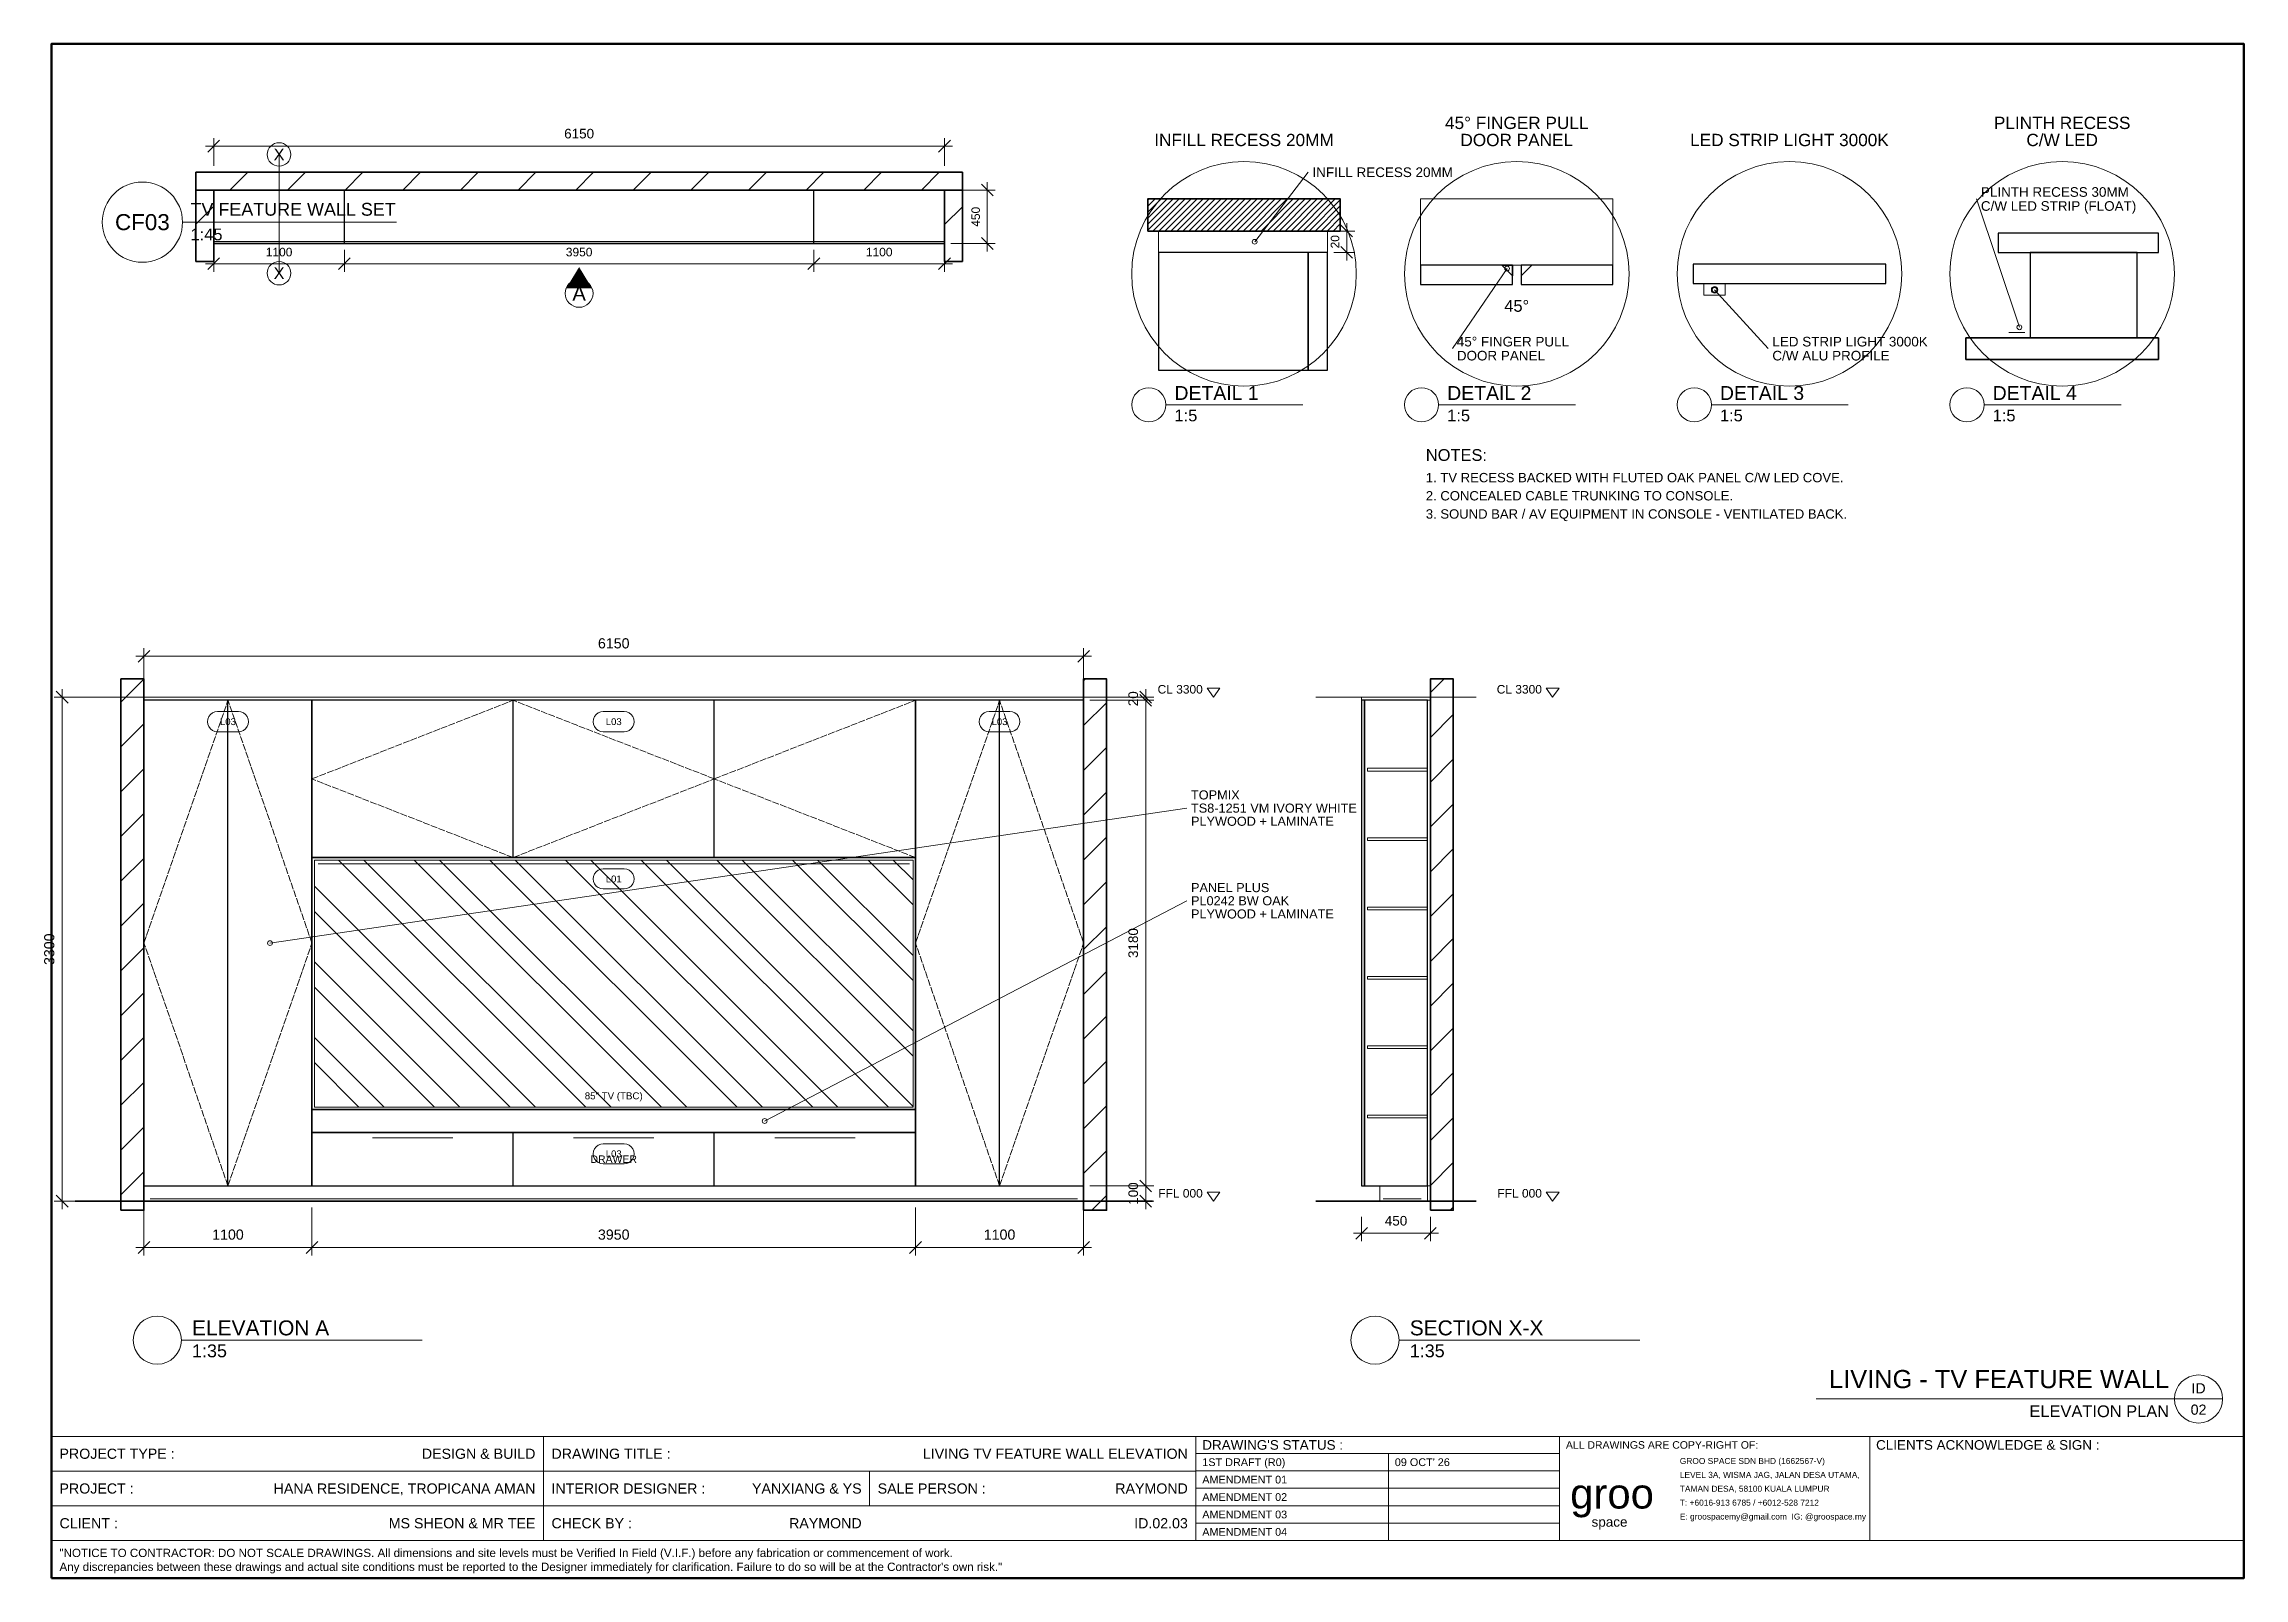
# Model space of a CAD drawing. Header units: millimetres. Extents: x 4 to 415, y 5 to 292.
import ezdxf
from ezdxf.enums import TextEntityAlignment as Align

# ---------------------------------------------------------------- set-up
doc = ezdxf.new("R2010")
doc.units = ezdxf.units.MM
doc.linetypes.add('DASHED', pattern=[1.524, 1.27, -0.254])
for name, color, linetype, lineweight in [('0-SHEET', 7, 'CONTINUOUS', 50), ('0-TITLE', 7, 'CONTINUOUS', 18), ('0-TITLE-TXT', 7, 'CONTINUOUS', 13), ('A-WALL', 250, 'CONTINUOUS', 35), ('I-CEIL', 7, 'CONTINUOUS', 18), ('I-DIM', 5, 'CONTINUOUS', 13), ('I-JOIN', 6, 'CONTINUOUS', 25), ('I-JOIN-ELEV', 7, 'CONTINUOUS', 25), ('I-JOIN-HATCH', 8, 'CONTINUOUS', 9), ('I-JOIN-HIDDEN', 6, 'DASHED', 13), ('I-JOIN-THIN', 7, 'CONTINUOUS', 13), ('I-LITE', 1, 'CONTINUOUS', 18), ('I-NOTE', 1, 'CONTINUOUS', 13), ('I-SYMB', 6, 'CONTINUOUS', 18), ('I-TAG', 5, 'CONTINUOUS', 13), ('I-TEXT', 7, 'CONTINUOUS', 13)]:
    doc.layers.add(name, color=color, linetype=linetype, lineweight=lineweight)
doc.styles.get("Standard").update_dxf_attribs({"font": 'arial.ttf'})

msp = doc.modelspace()

# ---------------------------------------------------------------- hatches: boundary and pattern name
at = {"layer": 'I-JOIN-HATCH'}
h = msp.add_hatch(dxfattribs=at)
h.set_pattern_fill('ANSI31', scale=2.4)
h.paths.add_polyline_path([(32, 264.67), (175.33, 264.67), (175.33, 268), (32, 268)])
h = msp.add_hatch(dxfattribs=at)
h.set_pattern_fill('ANSI31', scale=2.4)
h.paths.add_polyline_path([(32, 251.33), (35.33, 251.33), (35.33, 264.67), (32, 264.67)])
h = msp.add_hatch(dxfattribs=at)
h.set_pattern_fill('ANSI31', scale=2.4)
h.paths.add_polyline_path([(172, 251.33), (175.33, 251.33), (175.33, 264.67), (172, 264.67)])
h = msp.add_hatch(dxfattribs=at)
h.set_pattern_fill('ANSI31', scale=0.25)
h.paths.add_polyline_path([(210, 257), (246, 257), (246, 263), (210, 263)])
h = msp.add_hatch(dxfattribs=at)
h.set_pattern_fill('ANSI31', scale=1.8667)
h.paths.add_polyline_path([(18, 73.79), (22.29, 73.79), (22.29, 173.21), (18, 173.21)])
h = msp.add_hatch(dxfattribs=at)
h.set_pattern_fill('ANSI31', scale=1.8667)
h.paths.add_polyline_path([(198, 73.79), (202.29, 73.79), (202.29, 173.21), (198, 173.21)])
h = msp.add_hatch(dxfattribs=at)
h.set_pattern_fill('ANSI31', scale=1.8667)
h.paths.add_polyline_path([(262.86, 73.79), (267.14, 73.79), (267.14, 173.21), (262.86, 173.21)])
h = msp.add_hatch(dxfattribs=at)
h.set_pattern_fill('ANSI32', scale=1.05, angle=90)
h.paths.add_polyline_path([(54.17, 93.1), (166.11, 93.1), (166.11, 139.33), (54.17, 139.33)])
at = {"layer": 'I-SYMB'}
h = msp.add_hatch(color=6, dxfattribs=at)
h.dxf.hatch_style = 1
h.paths.add_polyline_path([(103.67, 250.27), (101.24, 246.28), (106.09, 246.28)])

# ---------------------------------------------------------------- linework, layer by layer
at = {"layer": '0-SHEET'}
msp.add_lwpolyline([(5, 5), (415, 5), (415, 292), (5, 292)], close=True, dxfattribs=at)
at = {"layer": '0-TITLE'}
for p, q in [((5, 31.5), (415, 31.5)), ((97, 12), (97, 31.5)), ((219, 12), (219, 31.5)), ((287, 12), (287, 31.5)), ((345, 12), (345, 31.5)), ((5, 25), (219, 25)), ((158, 18.5), (158, 25)), ((219, 28.3), (287, 28.3)), ((219, 25.04), (287, 25.04)), ((255, 12), (255, 28.3)), ((219, 21.78), (287, 21.78)), ((5, 18.5), (219, 18.5)), ((219, 18.52), (287, 18.52)), ((219, 15.26), (287, 15.26)), ((5, 12), (415, 12))]:
    msp.add_line(p, q, dxfattribs=at)
at = {"layer": 'A-WALL'}
for p, q in [((9.43, 75.5), (210.86, 75.5)), ((241.43, 75.5), (271.43, 75.5))]:
    msp.add_line(p, q, dxfattribs=at)
for points in [[(32, 264.67), (175.33, 264.67), (175.33, 268), (32, 268)], [(32, 251.33), (35.33, 251.33), (35.33, 264.67), (32, 264.67)], [(172, 251.33), (175.33, 251.33), (175.33, 264.67), (172, 264.67)], [(210, 257), (246, 257), (246, 263), (210, 263)], [(363, 233), (399, 233), (399, 237), (363, 237)], [(18, 73.79), (22.29, 73.79), (22.29, 173.21), (18, 173.21)], [(198, 73.79), (202.29, 73.79), (202.29, 173.21), (198, 173.21)], [(262.86, 73.79), (267.14, 73.79), (267.14, 173.21), (262.86, 173.21)]]:
    msp.add_lwpolyline(points, close=True, dxfattribs=at)
at = {"layer": 'I-CEIL'}
for p, q in [((9.43, 169.79), (210.86, 169.79)), ((241.43, 169.79), (271.43, 169.79))]:
    msp.add_line(p, q, dxfattribs=at)
at = {"layer": 'I-DIM'}
for p, q in [((33.83, 272.89), (173.5, 272.89)), ((34.23, 271.79), (36.43, 273.99)), ((35.33, 269.2), (35.33, 274.39)), ((170.9, 271.79), (173.1, 273.99)), ((172, 269.2), (172, 274.39)), ((173.2, 264.67), (181.5, 264.67)), ((181.1, 263.57), (178.9, 265.77)), ((180, 253.17), (180, 266.17)), ((181.1, 253.57), (178.9, 255.77)), ((244.8, 257), (248.7, 257)), ((248.3, 255.9), (246.1, 258.1)), ((247.2, 251.5), (247.2, 258.5)), ((34.23, 249.79), (36.43, 251.99)), ((35.33, 253.47), (35.33, 249.39)), ((58.68, 249.79), (60.88, 251.99)), ((58.68, 249.79), (60.88, 251.99)), ((59.78, 253.47), (59.78, 249.39)), ((59.78, 253.47), (59.78, 249.39)), ((146.46, 249.79), (148.66, 251.99)), ((146.46, 249.79), (148.66, 251.99)), ((147.56, 253.47), (147.56, 249.39)), ((147.56, 253.47), (147.56, 249.39)), ((170.9, 249.79), (173.1, 251.99)), ((172, 253.47), (172, 249.39)), ((173.2, 254.67), (181.5, 254.67)), ((244.8, 253), (248.7, 253)), ((248.3, 251.9), (246.1, 254.1)), ((33.83, 250.89), (61.28, 250.89)), ((58.28, 250.89), (149.06, 250.89)), ((146.06, 250.89), (173.5, 250.89)), ((20.79, 177.45), (199.5, 177.45)), ((21.19, 176.35), (23.39, 178.55)), ((22.29, 170.99), (22.29, 178.95)), ((196.9, 176.35), (199.1, 178.55)), ((198, 170.99), (198, 178.95)), ((21.09, 169.79), (5.5, 169.79)), ((8.1, 168.69), (5.9, 170.89)), ((7, 74), (7, 171.29)), ((199.2, 169.79), (211.12, 169.79)), ((199.2, 169.21), (211.12, 169.21)), ((199.2, 169.21), (211.12, 169.21)), ((210.72, 168.69), (208.52, 170.89)), ((210.72, 168.11), (208.52, 170.31)), ((210.72, 168.11), (208.52, 170.31)), ((209.62, 167.71), (209.62, 171.29)), ((209.62, 76.86), (209.62, 170.71)), ((199.2, 78.36), (211.12, 78.36)), ((199.2, 78.36), (211.12, 78.36)), ((210.72, 77.26), (208.52, 79.46)), ((210.72, 77.26), (208.52, 79.46)), ((209.62, 74), (209.62, 79.86)), ((21.09, 75.5), (5.5, 75.5)), ((8.1, 74.4), (5.9, 76.6)), ((22.29, 74.3), (22.29, 65.33)), ((53.71, 74.3), (53.71, 65.33)), ((53.71, 74.3), (53.71, 65.33)), ((166.57, 74.3), (166.57, 65.33)), ((166.57, 74.3), (166.57, 65.33)), ((198, 74.3), (198, 65.33)), ((199.2, 75.5), (211.12, 75.5)), ((210.72, 74.4), (208.52, 76.6)), ((248.9, 68.4), (251.1, 70.6)), ((250, 72.59), (250, 68)), ((261.76, 68.4), (263.96, 70.6)), ((262.86, 72.59), (262.86, 68)), ((20.79, 66.83), (55.21, 66.83)), ((21.19, 65.73), (23.39, 67.93)), ((52.21, 66.83), (168.07, 66.83)), ((52.61, 65.73), (54.81, 67.93)), ((52.61, 65.73), (54.81, 67.93)), ((165.07, 66.83), (199.5, 66.83)), ((165.47, 65.73), (167.67, 67.93)), ((165.47, 65.73), (167.67, 67.93)), ((196.9, 65.73), (199.1, 67.93)), ((248.5, 69.5), (264.36, 69.5))]:
    msp.add_line(p, q, dxfattribs=at)
at = {"layer": 'I-JOIN'}
for p, q in [((35.33, 254.67), (35.33, 264.67)), ((59.78, 254.67), (59.78, 264.67)), ((147.56, 254.67), (147.56, 264.67)), ((35.33, 255.07), (172, 255.07))]:
    msp.add_line(p, q, dxfattribs=at)
msp.add_lwpolyline([(35.33, 254.67), (172, 254.67), (172, 264.67), (35.33, 264.67)], close=True, dxfattribs=at)
at = {"layer": 'I-JOIN-ELEV'}
for p, q in [((38, 78.36), (38, 169.21)), ((91.33, 139.79), (91.33, 169.21)), ((128.95, 139.79), (128.95, 169.21)), ((182.29, 78.36), (182.29, 169.21)), ((91.33, 78.36), (91.33, 88.36)), ((128.95, 78.36), (128.95, 88.36)), ((22.29, 78.36), (198, 78.36))]:
    msp.add_line(p, q, dxfattribs=at)
for points in [[(369, 253), (399, 253), (399, 256.6), (369, 256.6)], [(212, 231), (240, 231), (240, 253), (212, 253)], [(240, 231), (243.6, 231), (243.6, 253), (240, 253)], [(375, 237), (395, 237), (395, 253), (375, 253)], [(261, 247), (278.2, 247), (278.2, 250.6), (261, 250.6)], [(278.2, 250.6), (278.2, 248.6), (276.2, 250.6)], [(279.8, 247), (297, 247), (297, 250.6), (279.8, 250.6)], [(279.8, 250.6), (279.8, 248.6), (281.8, 250.6)], [(312, 247.2), (348, 247.2), (348, 250.8), (312, 250.8)], [(22.29, 78.36), (53.71, 78.36), (53.71, 169.21), (22.29, 169.21)], [(22.29, 78.36), (198, 78.36), (198, 169.21), (22.29, 169.21)], [(53.71, 139.79), (166.57, 139.79), (166.57, 169.21), (53.71, 169.21)], [(166.57, 78.36), (198, 78.36), (198, 169.21), (166.57, 169.21)], [(250, 78.36), (250.51, 78.36), (250.51, 169.21), (250, 169.21)], [(250.51, 78.36), (262.34, 78.36), (262.34, 169.21), (250.51, 169.21)], [(53.71, 92.64), (166.57, 92.64), (166.57, 139.79), (53.71, 139.79)], [(53.71, 88.36), (166.57, 88.36), (166.57, 92.64), (53.71, 92.64)], [(53.71, 78.36), (166.57, 78.36), (166.57, 88.36), (53.71, 88.36)]]:
    msp.add_lwpolyline(points, close=True, dxfattribs=at)
at = {"layer": 'I-JOIN-HIDDEN'}
for points in [[(38, 78.36), (22.29, 123.79), (38, 169.21)], [(38, 78.36), (53.71, 123.79), (38, 169.21)], [(91.33, 139.79), (53.71, 154.5), (91.33, 169.21)], [(91.33, 139.79), (128.95, 154.5), (91.33, 169.21)], [(166.57, 139.79), (128.95, 154.5), (166.57, 169.21)], [(182.29, 78.36), (166.57, 123.79), (182.29, 169.21)], [(182.29, 78.36), (198, 123.79), (182.29, 169.21)]]:
    msp.add_lwpolyline(points, dxfattribs=at)
at = {"layer": 'I-JOIN-THIN'}
for p, q in [((65, 87.36), (80.05, 87.36)), ((102.62, 87.36), (117.67, 87.36)), ((140.24, 87.36), (155.29, 87.36))]:
    msp.add_line(p, q, dxfattribs=at)
for points in [[(261, 250.6), (297, 250.6), (297, 263), (261, 263)], [(212, 253), (243.6, 253), (243.6, 257), (212, 257)], [(22.29, 169.21), (198, 169.21), (198, 169.79), (22.29, 169.79)], [(250, 169.21), (262.86, 169.21), (262.86, 169.79), (250, 169.79)], [(262.34, 78.36), (262.86, 78.36), (262.86, 169.21), (262.34, 169.21)], [(251.09, 155.98), (262.34, 155.98), (262.34, 156.49), (251.09, 156.49)], [(251.09, 143), (262.34, 143), (262.34, 143.51), (251.09, 143.51)], [(54.17, 93.1), (166.11, 93.1), (166.11, 139.33), (54.17, 139.33)], [(251.09, 130.02), (262.34, 130.02), (262.34, 130.53), (251.09, 130.53)], [(251.09, 117.04), (262.34, 117.04), (262.34, 117.55), (251.09, 117.55)], [(251.09, 104.06), (262.34, 104.06), (262.34, 104.57), (251.09, 104.57)], [(251.09, 91.08), (262.34, 91.08), (262.34, 91.59), (251.09, 91.59)], [(253.43, 75.5), (262.34, 75.5), (262.34, 78.36), (253.43, 78.36)]]:
    msp.add_lwpolyline(points, close=True, dxfattribs=at)
at = {"layer": 'I-LITE', "color": 1}
for p, q in [((371, 238), (374, 238)), ((54.86, 138.64), (165.43, 138.64)), ((23.43, 75.93), (196.86, 75.93)), ((254, 75.93), (261.14, 75.93))]:
    msp.add_line(p, q, dxfattribs=at)
msp.add_lwpolyline([(314, 245), (318, 245), (318, 247.2), (314, 247.2)], close=True, dxfattribs=at)
msp.add_circle((316, 246), 0.6, dxfattribs=at)
at = {"layer": 'I-NOTE', "color": 1}
for p, q in [((230, 255), (240, 268)), ((373, 239), (365, 263)), ((277.2, 250), (267, 235)), ((316, 246), (326, 235)), ((213.4, 224.5), (239, 224.5)), ((264.4, 224.5), (290, 224.5)), ((315.4, 224.5), (341, 224.5)), ((366.4, 224.5), (392, 224.5))]:
    msp.add_line(p, q, dxfattribs=at)
at = {"layer": 'I-NOTE', "color": 7}
for p, q in [((45.86, 123.79), (217.29, 149.04)), ((138.36, 90.5), (217.29, 131.71))]:
    msp.add_line(p, q, dxfattribs=at)
at = {"layer": 'I-NOTE', "color": 1}
for points in [[(222.29, 169.79), (221.09, 171.47), (223.49, 171.47)], [(285.71, 169.79), (284.51, 171.47), (286.91, 171.47)], [(222.29, 75.5), (221.09, 77.18), (223.49, 77.18)], [(285.71, 75.5), (284.51, 77.18), (286.91, 77.18)]]:
    msp.add_lwpolyline(points, close=True, dxfattribs=at)
for centre, radius in [((228, 249), 21), ((279, 249), 21), ((330, 249), 21), ((381, 249), 21), ((230, 255), 0.45), ((277.2, 250), 0.45), ((316, 246), 0.45), ((373, 239), 0.45), ((210.2, 224.5), 3.2), ((261.2, 224.5), 3.2), ((312.2, 224.5), 3.2), ((363.2, 224.5), 3.2)]:
    msp.add_circle(centre, radius, dxfattribs=at)
at = {"layer": 'I-NOTE', "color": 7}
for centre in [(45.86, 123.79), (138.36, 90.5)]:
    msp.add_circle(centre, 0.45, dxfattribs=at)
at = {"layer": 'I-SYMB', "color": 6}
msp.add_line((47.56, 249.11), (47.56, 271.33), dxfattribs=at)
for centre, radius in [((47.56, 271.33), 2.2), ((47.56, 249.11), 2.2), ((103.67, 245.33), 2.6)]:
    msp.add_circle(centre, radius, dxfattribs=at)
at = {"layer": 'I-TAG'}
for points in [[(36.05, 167.09), (35.56, 167.03), (35.11, 166.84), (34.72, 166.54), (34.43, 166.15), (34.24, 165.7), (34.17, 165.21), (34.24, 164.73), (34.43, 164.28), (34.72, 163.89), (35.11, 163.59), (35.56, 163.4), (36.05, 163.34), (39.95, 163.34), (40.44, 163.4), (40.89, 163.59), (41.28, 163.89), (41.57, 164.28), (41.76, 164.73), (41.83, 165.21), (41.76, 165.7), (41.57, 166.15), (41.28, 166.54), (40.89, 166.84), (40.44, 167.03), (39.95, 167.09)], [(108.19, 167.09), (107.71, 167.03), (107.26, 166.84), (106.87, 166.54), (106.57, 166.15), (106.38, 165.7), (106.32, 165.21), (106.38, 164.73), (106.57, 164.28), (106.87, 163.89), (107.26, 163.59), (107.71, 163.4), (108.19, 163.34), (112.09, 163.34), (112.58, 163.4), (113.03, 163.59), (113.42, 163.89), (113.72, 164.28), (113.9, 164.73), (113.97, 165.21), (113.9, 165.7), (113.72, 166.15), (113.42, 166.54), (113.03, 166.84), (112.58, 167.03), (112.09, 167.09)], [(180.34, 167.09), (179.85, 167.03), (179.4, 166.84), (179.01, 166.54), (178.71, 166.15), (178.52, 165.7), (178.46, 165.21), (178.52, 164.73), (178.71, 164.28), (179.01, 163.89), (179.4, 163.59), (179.85, 163.4), (180.34, 163.34), (184.24, 163.34), (184.72, 163.4), (185.17, 163.59), (185.56, 163.89), (185.86, 164.28), (186.05, 164.73), (186.11, 165.21), (186.05, 165.7), (185.86, 166.15), (185.56, 166.54), (185.17, 166.84), (184.72, 167.03), (184.24, 167.09)], [(108.19, 137.66), (107.71, 137.6), (107.26, 137.41), (106.87, 137.11), (106.57, 136.72), (106.38, 136.27), (106.32, 135.79), (106.38, 135.3), (106.57, 134.85), (106.87, 134.46), (107.26, 134.16), (107.71, 133.97), (108.19, 133.91), (112.09, 133.91), (112.58, 133.97), (113.03, 134.16), (113.42, 134.46), (113.72, 134.85), (113.9, 135.3), (113.97, 135.79), (113.9, 136.27), (113.72, 136.72), (113.42, 137.11), (113.03, 137.41), (112.58, 137.6), (112.09, 137.66)], [(108.19, 86.23), (107.71, 86.17), (107.26, 85.98), (106.87, 85.68), (106.57, 85.29), (106.38, 84.84), (106.32, 84.36), (106.38, 83.87), (106.57, 83.42), (106.87, 83.03), (107.26, 82.73), (107.71, 82.55), (108.19, 82.48), (112.09, 82.48), (112.58, 82.55), (113.03, 82.73), (113.42, 83.03), (113.72, 83.42), (113.9, 83.87), (113.97, 84.36), (113.9, 84.84), (113.72, 85.29), (113.42, 85.68), (113.03, 85.98), (112.58, 86.17), (112.09, 86.23)]]:
    msp.add_lwpolyline(points, close=True, dxfattribs=at)
at = {"layer": 'I-TEXT'}
for p, q in [((29.5, 258.67), (69.5, 258.67)), ((29.29, 49.5), (74.29, 49.5)), ((257, 49.5), (302, 49.5)), ((335, 38.5), (402, 38.5)), ((402, 38.5), (411, 38.5))]:
    msp.add_line(p, q, dxfattribs=at)
for centre, radius in [((22, 258.67), 7.5), ((24.79, 49.5), 4.5), ((252.5, 49.5), 4.5), ((406.5, 38.5), 4.5)]:
    msp.add_circle(centre, radius, dxfattribs=at)

# ---------------------------------------------------------------- texts
at = {"layer": '0-TITLE-TXT'}
for s, height, p in [('PROJECT TYPE :', 1.9, (6.5, 28.25)), ('DRAWING TITLE :', 1.9, (98.5, 28.25)), ("DRAWING'S STATUS :", 1.8, (220.2, 29.9)), ('ALL DRAWINGS ARE COPY-RIGHT OF:', 1.4, (288.2, 29.9)), ('CLIENTS ACKNOWLEDGE & SIGN :', 1.8, (346.2, 29.9)), ('1ST DRAFT (R0)', 1.45, (220.2, 26.67)), ("09 OCT' 26", 1.45, (256.2, 26.67)), ('GROO SPACE SDN BHD (1662567-V)', 1.12, (309.5, 26.9)), ('LEVEL 3A, WISMA JAG, JALAN DESA UTAMA,', 1.12, (309.5, 24.3)), ('PROJECT :', 1.9, (6.5, 21.75)), ('INTERIOR DESIGNER :', 1.9, (98.5, 21.75)), ('SALE PERSON :', 1.9, (159.5, 21.75)), ('AMENDMENT 01', 1.45, (220.2, 23.41)), ('AMENDMENT 02', 1.45, (220.2, 20.15)), ('TAMAN DESA, 58100 KUALA LUMPUR', 1.12, (309.5, 21.7)), ('AMENDMENT 03', 1.45, (220.2, 16.89)), ('T: +6016-913 6785 / +6012-528 7212', 1.12, (309.5, 19.1)), ('E: groospacemy@gmail.com  IG: @groospace.my', 1.12, (309.5, 16.5)), ('CLIENT :', 1.9, (6.5, 15.25)), ('CHECK BY :', 1.9, (98.5, 15.25)), ('AMENDMENT 04', 1.45, (220.2, 13.63)), ('"NOTICE TO CONTRACTOR: DO NOT SCALE DRAWINGS. All dimensions and site levels must be Verified In Field (V.I.F.) before any fabrication or commencement of work.', 1.55, (6.5, 9.7)), ('Any discrepancies between these drawings and actual site conditions must be reported to the Designer immediately for clarification. Failure to do so will be at the Contractor\'s own risk."', 1.55, (6.5, 7.1))]:
    msp.add_text(s, height=height, dxfattribs=at).set_placement(p, align=Align.MIDDLE_LEFT)
for s, p in [('DESIGN & BUILD', (95.5, 28.25)), ('LIVING TV FEATURE WALL ELEVATION', (217.5, 28.25)), ('HANA RESIDENCE, TROPICANA AMAN', (95.5, 21.75)), ('YANXIANG & YS', (156.5, 21.75)), ('RAYMOND', (217.5, 21.75)), ('MS SHEON & MR TEE', (95.5, 15.25)), ('RAYMOND', (156.5, 15.25)), ('ID.02.03', (217.5, 15.25))]:
    msp.add_text(s, height=1.9, dxfattribs=at).set_placement(p, align=Align.MIDDLE_RIGHT)
for s, height, p in [('groo', 5.6, (289, 18)), ('space', 1.8, (293, 14.6))]:
    msp.add_text(s, height=height, dxfattribs=at).set_placement(p)
at = {"layer": 'I-DIM'}
for s, height, p in [('6150', 1.8, (103.67, 273.79)), ('1100', 1.6, (47.56, 251.79)), ('3950', 1.6, (103.67, 251.79)), ('1100', 1.6, (159.78, 251.79)), ('6150', 1.9, (110.14, 178.35)), ('1100', 1.9, (38, 67.73)), ('3950', 1.9, (110.14, 67.73)), ('1100', 1.9, (182.29, 67.73)), ('450', 1.8, (256.43, 70.4))]:
    msp.add_text(s, height=height, dxfattribs=at).set_placement(p, align=Align.BOTTOM_CENTER)
for s, height, p in [('450', 1.6, (179.1, 259.67)), ('20', 1.6, (246.3, 255)), ('20', 1.8, (208.72, 169.5)), ('3300', 1.9, (6.1, 122.64)), ('3180', 1.8, (208.72, 123.79)), ('100', 1.8, (208.72, 76.93))]:
    msp.add_text(s, height=height, rotation=90, dxfattribs=at).set_placement(p, align=Align.BOTTOM_CENTER)
at = {"layer": 'I-NOTE', "color": 1}
for s, p in [('45° FINGER PULL', (279, 275.4)), ('PLINTH RECESS', (381, 275.4)), ('INFILL RECESS 20MM', (228, 272.2)), ('DOOR PANEL', (279, 272.2)), ('LED STRIP LIGHT 3000K', (330, 272.2)), ('C/W LED', (381, 272.2))]:
    msp.add_text(s, height=2.3, dxfattribs=at).set_placement(p, align=Align.BOTTOM_CENTER)
for s, height, p in [('INFILL RECESS 20MM', 1.8, (240.8, 268)), ('PLINTH RECESS 30MM', 1.8, (365.8, 264.31)), ('C/W LED STRIP (FLOAT)', 1.8, (365.8, 261.69)), ('45° FINGER PULL', 1.8, (267.8, 236.31)), ('DOOR PANEL', 1.8, (267.8, 233.69)), ('C/W ALU PROFILE', 1.8, (326.8, 233.69)), ('LED STRIP LIGHT 3000K', 1.8, (326.8, 236.31)), ('PLYWOOD + LAMINATE', 1.7, (218.09, 146.58)), ('PLYWOOD + LAMINATE', 1.7, (218.09, 129.24))]:
    msp.add_text(s, height=height, dxfattribs=at).set_placement(p, align=Align.MIDDLE_LEFT)
msp.add_text('45°', height=2.2, dxfattribs=at).set_placement((279, 243), align=Align.MIDDLE_CENTER)
for s, height, p in [('DETAIL 1', 2.6, (215, 225.4)), ('DETAIL 2', 2.6, (266, 225.4)), ('DETAIL 3', 2.6, (317, 225.4)), ('DETAIL 4', 2.6, (368, 225.4)), ('1:5', 2.2, (215, 221.4)), ('1:5', 2.2, (266, 221.4)), ('1:5', 2.2, (317, 221.4)), ('1:5', 2.2, (368, 221.4)), ('NOTES:', 2.2, (262, 214)), ('1. TV RECESS BACKED WITH FLUTED OAK PANEL C/W LED COVE.', 1.75, (262, 210)), ('2. CONCEALED CABLE TRUNKING TO CONSOLE.', 1.75, (262, 206.6)), ('3. SOUND BAR / AV EQUIPMENT IN CONSOLE - VENTILATED BACK.', 1.75, (262, 203.2))]:
    msp.add_text(s, height=height, dxfattribs=at).set_placement(p)
at = {"layer": 'I-NOTE', "color": 7}
for s, p in [('TOPMIX', (218.09, 151.51)), ('TS8-1251 VM IVORY WHITE', (218.09, 149.04)), ('PANEL PLUS', (218.09, 134.17)), ('PL0242 BW OAK', (218.09, 131.71))]:
    msp.add_text(s, height=1.7, dxfattribs=at).set_placement(p, align=Align.MIDDLE_LEFT)
at = {"layer": 'I-SYMB', "color": 6}
for s, height, p in [('X', 2.2, (47.56, 271.33)), ('X', 2.2, (47.56, 249.11)), ('A', 2.73, (103.67, 245.33))]:
    msp.add_text(s, height=height, dxfattribs=at).set_placement(p, align=Align.MIDDLE_CENTER)
at = {"layer": 'I-TAG'}
for s, p in [('L03', (38, 165.21)), ('L03', (110.14, 165.21)), ('L03', (182.29, 165.21)), ('L01', (110.14, 135.79)), ('L03', (110.14, 84.36))]:
    msp.add_text(s, height=1.275, dxfattribs=at).set_placement(p, align=Align.MIDDLE_CENTER)
at = {"layer": 'I-TEXT'}
for s, height, p in [('CF03', 3, (22, 258.67)), ('85" TV (TBC)', 1.3, (110.14, 95.21)), ('DRAWER', 1.4, (110.14, 83.36)), ('ID', 1.9, (406.5, 40.5)), ('02', 1.9, (406.5, 36.5))]:
    msp.add_text(s, height=height, dxfattribs=at).set_placement(p, align=Align.MIDDLE_CENTER)
for s, height, p in [('TV FEATURE WALL SET', 2.4, (31, 259.87)), ('1:45', 2.2, (31, 255.27)), ('ELEVATION A', 2.8, (31.29, 50.4)), ('SECTION X-X', 2.8, (259, 50.4)), ('1:35', 2.4, (31.29, 46.3)), ('1:35', 2.4, (259, 46.3))]:
    msp.add_text(s, height=height, dxfattribs=at).set_placement(p)
for s, height, p in [('CL 3300', 1.6, (220.29, 169.99)), ('CL 3300', 1.6, (283.71, 169.99)), ('FFL 000', 1.6, (220.29, 75.7)), ('FFL 000', 1.6, (283.71, 75.7)), ('LIVING - TV FEATURE WALL', 3.4, (401, 39.5))]:
    msp.add_text(s, height=height, dxfattribs=at).set_placement(p, align=Align.BOTTOM_RIGHT)
msp.add_text('ELEVATION PLAN', height=2.2, dxfattribs=at).set_placement((401, 37.3), align=Align.TOP_RIGHT)

doc.saveas('drawing.dxf')
